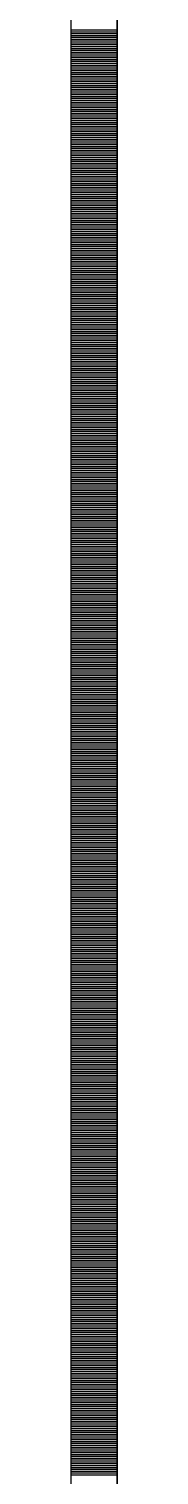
# Model space of a CAD drawing. Header units: millimetres. Extents: x -231292 to 573618, y -153144 to 564035.
# Drawn here: x 8548 to 8573, y 231827 to 232609 of the extents above; entities that cross this region are included whole.
import ezdxf

# ---------------------------------------------------------------- set-up
doc = ezdxf.new("R2010")
doc.units = ezdxf.units.MM
doc.layers.add('АР_Тонкая', color=250, linetype='Continuous', lineweight=5)
doc.layers.add('АР_Штриховка', color=250, linetype='Continuous', lineweight=0)

msp = doc.modelspace()

# ---------------------------------------------------------------- linework, layer by layer
at = {"layer": 'АР_Тонкая', "color": 18, "linetype": 'Continuous', "lineweight": 25, "true_color": 0x000000}
for p, q in [((8548.243, 263866.253), (8548.243, 187666.253)), ((8573.243, 263866.253), (8573.243, 187666.253)), ((8573.243, 187666.253), (8573.243, 263866.253))]:
    msp.add_line(p, q, dxfattribs=at)
at = {"layer": 'АР_Штриховка', "color": 18, "linetype": 'Continuous', "lineweight": 25, "true_color": 0x000000}
for p, q in [((8548.243, 232608.002), (8573.243, 232608.002)), ((8548.243, 232607.002), (8573.243, 232607.002)), ((8548.243, 232606.002), (8573.243, 232606.002)), ((8548.243, 232605.002), (8573.243, 232605.002)), ((8548.243, 232604.002), (8573.243, 232604.002)), ((8548.243, 232603.002), (8573.243, 232603.002)), ((8548.243, 232602.002), (8573.243, 232602.002)), ((8548.243, 232601.002), (8573.243, 232601.002)), ((8548.243, 232600.002), (8573.243, 232600.002)), ((8548.243, 232599.002), (8573.243, 232599.002)), ((8548.243, 232598.002), (8573.243, 232598.002)), ((8548.243, 232597.002), (8573.243, 232597.002)), ((8548.243, 232596.002), (8573.243, 232596.002)), ((8548.243, 232595.002), (8573.243, 232595.002)), ((8548.243, 232594.002), (8573.243, 232594.002)), ((8548.243, 232593.002), (8573.243, 232593.002)), ((8548.243, 232592.002), (8573.243, 232592.002)), ((8548.243, 232591.002), (8573.243, 232591.002)), ((8548.243, 232590.002), (8573.243, 232590.002)), ((8548.243, 232589.002), (8573.243, 232589.002)), ((8548.243, 232588.002), (8573.243, 232588.002)), ((8548.243, 232587.002), (8573.243, 232587.002)), ((8548.243, 232586.002), (8573.243, 232586.002)), ((8548.243, 232585.002), (8573.243, 232585.002)), ((8548.243, 232584.002), (8573.243, 232584.002)), ((8548.243, 232583.002), (8573.243, 232583.002)), ((8548.243, 232582.002), (8573.243, 232582.002)), ((8548.243, 232581.002), (8573.243, 232581.002)), ((8548.243, 232580.002), (8573.243, 232580.002)), ((8548.243, 232579.002), (8573.243, 232579.002)), ((8548.243, 232578.002), (8573.243, 232578.002)), ((8548.243, 232577.002), (8573.243, 232577.002)), ((8548.243, 232576.002), (8573.243, 232576.002)), ((8548.243, 232575.002), (8573.243, 232575.002)), ((8548.243, 232574.002), (8573.243, 232574.002)), ((8548.243, 232573.002), (8573.243, 232573.002)), ((8548.243, 232572.002), (8573.243, 232572.002)), ((8548.243, 232571.002), (8573.243, 232571.002)), ((8548.243, 232570.002), (8573.243, 232570.002)), ((8548.243, 232569.002), (8573.243, 232569.002)), ((8548.243, 232568.002), (8573.243, 232568.002)), ((8548.243, 232567.002), (8573.243, 232567.002)), ((8548.243, 232566.002), (8573.243, 232566.002)), ((8548.243, 232565.002), (8573.243, 232565.002)), ((8548.243, 232564.002), (8573.243, 232564.002)), ((8548.243, 232563.002), (8573.243, 232563.002)), ((8548.243, 232562.002), (8573.243, 232562.002)), ((8548.243, 232561.002), (8573.243, 232561.002)), ((8548.243, 232560.002), (8573.243, 232560.002)), ((8548.243, 232559.002), (8573.243, 232559.002)), ((8548.243, 232558.002), (8573.243, 232558.002)), ((8548.243, 232557.002), (8573.243, 232557.002)), ((8548.243, 232556.002), (8573.243, 232556.002)), ((8548.243, 232555.002), (8573.243, 232555.002)), ((8548.243, 232554.002), (8573.243, 232554.002)), ((8548.243, 232553.002), (8573.243, 232553.002)), ((8548.243, 232552.002), (8573.243, 232552.002)), ((8548.243, 232551.002), (8573.243, 232551.002)), ((8548.243, 232550.002), (8573.243, 232550.002)), ((8548.243, 232549.002), (8573.243, 232549.002)), ((8548.243, 232548.002), (8573.243, 232548.002)), ((8548.243, 232547.002), (8573.243, 232547.002)), ((8548.243, 232546.002), (8573.243, 232546.002)), ((8548.243, 232545.002), (8573.243, 232545.002)), ((8548.243, 232544.002), (8573.243, 232544.002)), ((8548.243, 232543.002), (8573.243, 232543.002)), ((8548.243, 232542.002), (8573.243, 232542.002)), ((8548.243, 232541.002), (8573.243, 232541.002)), ((8548.243, 232540.002), (8573.243, 232540.002)), ((8548.243, 232539.002), (8573.243, 232539.002)), ((8548.243, 232538.002), (8573.243, 232538.002)), ((8548.243, 232537.002), (8573.243, 232537.002)), ((8548.243, 232536.002), (8573.243, 232536.002)), ((8548.243, 232535.002), (8573.243, 232535.002)), ((8548.243, 232534.002), (8573.243, 232534.002)), ((8548.243, 232533.002), (8573.243, 232533.002)), ((8548.243, 232532.002), (8573.243, 232532.002)), ((8548.243, 232531.002), (8573.243, 232531.002)), ((8548.243, 232530.002), (8573.243, 232530.002)), ((8548.243, 232529.002), (8573.243, 232529.002)), ((8548.243, 232528.002), (8573.243, 232528.002)), ((8548.243, 232527.002), (8573.243, 232527.002)), ((8548.243, 232526.002), (8573.243, 232526.002)), ((8548.243, 232525.002), (8573.243, 232525.002)), ((8548.243, 232524.002), (8573.243, 232524.002)), ((8548.243, 232523.002), (8573.243, 232523.002)), ((8548.243, 232522.002), (8573.243, 232522.002)), ((8548.243, 232521.002), (8573.243, 232521.002)), ((8548.243, 232520.002), (8573.243, 232520.002)), ((8548.243, 232519.002), (8573.243, 232519.002)), ((8548.243, 232518.002), (8573.243, 232518.002)), ((8548.243, 232517.002), (8573.243, 232517.002)), ((8548.243, 232516.002), (8573.243, 232516.002)), ((8548.243, 232515.002), (8573.243, 232515.002)), ((8548.243, 232514.002), (8573.243, 232514.002)), ((8548.243, 232513.002), (8573.243, 232513.002)), ((8548.243, 232512.002), (8573.243, 232512.002)), ((8548.243, 232511.002), (8573.243, 232511.002)), ((8548.243, 232510.002), (8573.243, 232510.002)), ((8548.243, 232509.002), (8573.243, 232509.002)), ((8548.243, 232508.002), (8573.243, 232508.002)), ((8548.243, 232507.002), (8573.243, 232507.002)), ((8548.243, 232506.002), (8573.243, 232506.002)), ((8548.243, 232505.002), (8573.243, 232505.002)), ((8548.243, 232504.002), (8573.243, 232504.002)), ((8548.243, 232503.002), (8573.243, 232503.002)), ((8548.243, 232502.002), (8573.243, 232502.002)), ((8548.243, 232501.002), (8573.243, 232501.002)), ((8548.243, 232500.002), (8573.243, 232500.002)), ((8548.243, 232499.002), (8573.243, 232499.002)), ((8548.243, 232498.002), (8573.243, 232498.002)), ((8548.243, 232497.002), (8573.243, 232497.002)), ((8548.243, 232496.002), (8573.243, 232496.002)), ((8548.243, 232495.002), (8573.243, 232495.002)), ((8548.243, 232494.002), (8573.243, 232494.002)), ((8548.243, 232493.002), (8573.243, 232493.002)), ((8548.243, 232492.002), (8573.243, 232492.002)), ((8548.243, 232491.002), (8573.243, 232491.002)), ((8548.243, 232490.002), (8573.243, 232490.002)), ((8548.243, 232489.002), (8573.243, 232489.002)), ((8548.243, 232488.002), (8573.243, 232488.002)), ((8548.243, 232487.002), (8573.243, 232487.002)), ((8548.243, 232486.002), (8573.243, 232486.002)), ((8548.243, 232485.002), (8573.243, 232485.002)), ((8548.243, 232484.002), (8573.243, 232484.002)), ((8548.243, 232483.002), (8573.243, 232483.002)), ((8548.243, 232482.002), (8573.243, 232482.002)), ((8548.243, 232481.002), (8573.243, 232481.002)), ((8548.243, 232480.002), (8573.243, 232480.002)), ((8548.243, 232479.002), (8573.243, 232479.002)), ((8548.243, 232478.002), (8573.243, 232478.002)), ((8548.243, 232477.002), (8573.243, 232477.002)), ((8548.243, 232476.002), (8573.243, 232476.002)), ((8548.243, 232475.002), (8573.243, 232475.002)), ((8548.243, 232474.002), (8573.243, 232474.002)), ((8548.243, 232473.002), (8573.243, 232473.002)), ((8548.243, 232472.002), (8573.243, 232472.002)), ((8548.243, 232471.002), (8573.243, 232471.002)), ((8548.243, 232470.002), (8573.243, 232470.002)), ((8548.243, 232469.002), (8573.243, 232469.002)), ((8548.243, 232468.002), (8573.243, 232468.002)), ((8548.243, 232467.002), (8573.243, 232467.002)), ((8548.243, 232466.002), (8573.243, 232466.002)), ((8548.243, 232465.002), (8573.243, 232465.002)), ((8548.243, 232464.002), (8573.243, 232464.002)), ((8548.243, 232463.002), (8573.243, 232463.002)), ((8548.243, 232462.002), (8573.243, 232462.002)), ((8548.243, 232461.002), (8573.243, 232461.002)), ((8548.243, 232460.002), (8573.243, 232460.002)), ((8548.243, 232459.002), (8573.243, 232459.002)), ((8548.243, 232458.002), (8573.243, 232458.002)), ((8548.243, 232457.002), (8573.243, 232457.002)), ((8548.243, 232456.002), (8573.243, 232456.002)), ((8548.243, 232455.002), (8573.243, 232455.002)), ((8548.243, 232454.002), (8573.243, 232454.002)), ((8548.243, 232453.002), (8573.243, 232453.002)), ((8548.243, 232452.002), (8573.243, 232452.002)), ((8548.243, 232451.002), (8573.243, 232451.002)), ((8548.243, 232450.002), (8573.243, 232450.002)), ((8548.243, 232449.002), (8573.243, 232449.002)), ((8548.243, 232448.002), (8573.243, 232448.002)), ((8548.243, 232447.002), (8573.243, 232447.002)), ((8548.243, 232446.002), (8573.243, 232446.002)), ((8548.243, 232445.002), (8573.243, 232445.002)), ((8548.243, 232444.002), (8573.243, 232444.002)), ((8548.243, 232443.002), (8573.243, 232443.002)), ((8548.243, 232442.002), (8573.243, 232442.002)), ((8548.243, 232441.002), (8573.243, 232441.002)), ((8548.243, 232440.002), (8573.243, 232440.002)), ((8548.243, 232439.002), (8573.243, 232439.002)), ((8548.243, 232438.002), (8573.243, 232438.002)), ((8548.243, 232437.002), (8573.243, 232437.002)), ((8548.243, 232436.002), (8573.243, 232436.002)), ((8548.243, 232435.002), (8573.243, 232435.002)), ((8548.243, 232434.002), (8573.243, 232434.002)), ((8548.243, 232433.002), (8573.243, 232433.002)), ((8548.243, 232432.002), (8573.243, 232432.002)), ((8548.243, 232431.002), (8573.243, 232431.002)), ((8548.243, 232430.002), (8573.243, 232430.002)), ((8548.243, 232429.002), (8573.243, 232429.002)), ((8548.243, 232428.002), (8573.243, 232428.002)), ((8548.243, 232427.002), (8573.243, 232427.002)), ((8548.243, 232426.002), (8573.243, 232426.002)), ((8548.243, 232425.002), (8573.243, 232425.002)), ((8548.243, 232424.002), (8573.243, 232424.002)), ((8548.243, 232423.002), (8573.243, 232423.002)), ((8548.243, 232422.002), (8573.243, 232422.002)), ((8548.243, 232421.002), (8573.243, 232421.002)), ((8548.243, 232420.002), (8573.243, 232420.002)), ((8548.243, 232419.002), (8573.243, 232419.002)), ((8548.243, 232418.002), (8573.243, 232418.002)), ((8548.243, 232417.002), (8573.243, 232417.002)), ((8548.243, 232416.002), (8573.243, 232416.002)), ((8548.243, 232415.002), (8573.243, 232415.002)), ((8548.243, 232414.002), (8573.243, 232414.002)), ((8548.243, 232413.002), (8573.243, 232413.002)), ((8548.243, 232412.002), (8573.243, 232412.002)), ((8548.243, 232411.002), (8573.243, 232411.002)), ((8548.243, 232410.002), (8573.243, 232410.002)), ((8548.243, 232409.002), (8573.243, 232409.002)), ((8548.243, 232408.002), (8573.243, 232408.002)), ((8548.243, 232407.002), (8573.243, 232407.002)), ((8548.243, 232406.002), (8573.243, 232406.002)), ((8548.243, 232405.002), (8573.243, 232405.002)), ((8548.243, 232404.002), (8573.243, 232404.002)), ((8548.243, 232403.002), (8573.243, 232403.002)), ((8548.243, 232402.002), (8573.243, 232402.002)), ((8548.243, 232401.002), (8573.243, 232401.002)), ((8548.243, 232400.002), (8573.243, 232400.002)), ((8548.243, 232399.002), (8573.243, 232399.002)), ((8548.243, 232398.002), (8573.243, 232398.002)), ((8548.243, 232397.002), (8573.243, 232397.002)), ((8548.243, 232396.002), (8573.243, 232396.002)), ((8548.243, 232395.002), (8573.243, 232395.002)), ((8548.243, 232394.002), (8573.243, 232394.002)), ((8548.243, 232393.002), (8573.243, 232393.002)), ((8548.243, 232392.002), (8573.243, 232392.002)), ((8548.243, 232391.002), (8573.243, 232391.002)), ((8548.243, 232390.002), (8573.243, 232390.002)), ((8548.243, 232389.002), (8573.243, 232389.002)), ((8548.243, 232388.002), (8573.243, 232388.002)), ((8548.243, 232387.002), (8573.243, 232387.002)), ((8548.243, 232386.002), (8573.243, 232386.002)), ((8548.243, 232385.002), (8573.243, 232385.002)), ((8548.243, 232384.002), (8573.243, 232384.002)), ((8548.243, 232383.002), (8573.243, 232383.002)), ((8548.243, 232382.002), (8573.243, 232382.002)), ((8548.243, 232381.002), (8573.243, 232381.002)), ((8548.243, 232380.002), (8573.243, 232380.002)), ((8548.243, 232379.002), (8573.243, 232379.002)), ((8548.243, 232378.002), (8573.243, 232378.002)), ((8548.243, 232377.002), (8573.243, 232377.002)), ((8548.243, 232376.002), (8573.243, 232376.002)), ((8548.243, 232375.002), (8573.243, 232375.002)), ((8548.243, 232374.002), (8573.243, 232374.002)), ((8548.243, 232373.002), (8573.243, 232373.002)), ((8548.243, 232372.002), (8573.243, 232372.002)), ((8548.243, 232371.002), (8573.243, 232371.002)), ((8548.243, 232370.002), (8573.243, 232370.002)), ((8548.243, 232369.002), (8573.243, 232369.002)), ((8548.243, 232368.002), (8573.243, 232368.002)), ((8548.243, 232367.002), (8573.243, 232367.002)), ((8548.243, 232366.002), (8573.243, 232366.002)), ((8548.243, 232365.002), (8573.243, 232365.002)), ((8548.243, 232364.002), (8573.243, 232364.002)), ((8548.243, 232363.002), (8573.243, 232363.002)), ((8548.243, 232362.002), (8573.243, 232362.002)), ((8548.243, 232361.002), (8573.243, 232361.002)), ((8548.243, 232360.002), (8573.243, 232360.002)), ((8548.243, 232359.002), (8573.243, 232359.002)), ((8548.243, 232358.002), (8573.243, 232358.002)), ((8548.243, 232357.002), (8573.243, 232357.002)), ((8548.243, 232356.002), (8573.243, 232356.002)), ((8548.243, 232355.002), (8573.243, 232355.002)), ((8548.243, 232354.002), (8573.243, 232354.002)), ((8548.243, 232353.002), (8573.243, 232353.002)), ((8548.243, 232352.002), (8573.243, 232352.002)), ((8548.243, 232351.002), (8573.243, 232351.002)), ((8548.243, 232350.002), (8573.243, 232350.002)), ((8548.243, 232349.002), (8573.243, 232349.002)), ((8548.243, 232348.002), (8573.243, 232348.002)), ((8548.243, 232347.002), (8573.243, 232347.002)), ((8548.243, 232346.002), (8573.243, 232346.002)), ((8548.243, 232345.002), (8573.243, 232345.002)), ((8548.243, 232344.002), (8573.243, 232344.002)), ((8548.243, 232343.002), (8573.243, 232343.002)), ((8548.243, 232342.002), (8573.243, 232342.002)), ((8548.243, 232341.002), (8573.243, 232341.002)), ((8548.243, 232340.002), (8573.243, 232340.002)), ((8548.243, 232339.002), (8573.243, 232339.002)), ((8548.243, 232338.002), (8573.243, 232338.002)), ((8548.243, 232337.002), (8573.243, 232337.002)), ((8548.243, 232336.002), (8573.243, 232336.002)), ((8548.243, 232335.002), (8573.243, 232335.002)), ((8548.243, 232334.002), (8573.243, 232334.002)), ((8548.243, 232333.002), (8573.243, 232333.002)), ((8548.243, 232332.002), (8573.243, 232332.002)), ((8548.243, 232331.002), (8573.243, 232331.002)), ((8548.243, 232330.002), (8573.243, 232330.002)), ((8548.243, 232329.002), (8573.243, 232329.002)), ((8548.243, 232328.002), (8573.243, 232328.002)), ((8548.243, 232327.002), (8573.243, 232327.002)), ((8548.243, 232326.002), (8573.243, 232326.002)), ((8548.243, 232325.002), (8573.243, 232325.002)), ((8548.243, 232324.002), (8573.243, 232324.002)), ((8548.243, 232323.002), (8573.243, 232323.002)), ((8548.243, 232322.002), (8573.243, 232322.002)), ((8548.243, 232321.002), (8573.243, 232321.002)), ((8548.243, 232320.002), (8573.243, 232320.002)), ((8548.243, 232319.002), (8573.243, 232319.002)), ((8548.243, 232318.002), (8573.243, 232318.002)), ((8548.243, 232317.002), (8573.243, 232317.002)), ((8548.243, 232316.002), (8573.243, 232316.002)), ((8548.243, 232315.002), (8573.243, 232315.002)), ((8548.243, 232314.002), (8573.243, 232314.002)), ((8548.243, 232313.002), (8573.243, 232313.002)), ((8548.243, 232312.002), (8573.243, 232312.002)), ((8548.243, 232311.002), (8573.243, 232311.002)), ((8548.243, 232310.002), (8573.243, 232310.002)), ((8548.243, 232309.002), (8573.243, 232309.002)), ((8548.243, 232308.002), (8573.243, 232308.002)), ((8548.243, 232307.002), (8573.243, 232307.002)), ((8548.243, 232306.002), (8573.243, 232306.002)), ((8548.243, 232305.002), (8573.243, 232305.002)), ((8548.243, 232304.002), (8573.243, 232304.002)), ((8548.243, 232303.002), (8573.243, 232303.002)), ((8548.243, 232302.002), (8573.243, 232302.002)), ((8548.243, 232301.002), (8573.243, 232301.002)), ((8548.243, 232300.002), (8573.243, 232300.002)), ((8548.243, 232299.002), (8573.243, 232299.002)), ((8548.243, 232298.002), (8573.243, 232298.002)), ((8548.243, 232297.002), (8573.243, 232297.002)), ((8548.243, 232296.002), (8573.243, 232296.002)), ((8548.243, 232295.002), (8573.243, 232295.002)), ((8548.243, 232294.002), (8573.243, 232294.002)), ((8548.243, 232293.002), (8573.243, 232293.002)), ((8548.243, 232292.002), (8573.243, 232292.002)), ((8548.243, 232291.002), (8573.243, 232291.002)), ((8548.243, 232290.002), (8573.243, 232290.002)), ((8548.243, 232289.002), (8573.243, 232289.002)), ((8548.243, 232288.002), (8573.243, 232288.002)), ((8548.243, 232287.002), (8573.243, 232287.002)), ((8548.243, 232286.002), (8573.243, 232286.002)), ((8548.243, 232285.002), (8573.243, 232285.002)), ((8548.243, 232284.002), (8573.243, 232284.002)), ((8548.243, 232283.002), (8573.243, 232283.002)), ((8548.243, 232282.002), (8573.243, 232282.002)), ((8548.243, 232281.002), (8573.243, 232281.002)), ((8548.243, 232280.002), (8573.243, 232280.002)), ((8548.243, 232279.002), (8573.243, 232279.002)), ((8548.243, 232278.002), (8573.243, 232278.002)), ((8548.243, 232277.002), (8573.243, 232277.002)), ((8548.243, 232276.002), (8573.243, 232276.002)), ((8548.243, 232275.002), (8573.243, 232275.002)), ((8548.243, 232274.002), (8573.243, 232274.002)), ((8548.243, 232273.002), (8573.243, 232273.002)), ((8548.243, 232272.002), (8573.243, 232272.002)), ((8548.243, 232271.002), (8573.243, 232271.002)), ((8548.243, 232270.002), (8573.243, 232270.002)), ((8548.243, 232269.002), (8573.243, 232269.002)), ((8548.243, 232268.002), (8573.243, 232268.002)), ((8548.243, 232267.002), (8573.243, 232267.002)), ((8548.243, 232266.002), (8573.243, 232266.002)), ((8548.243, 232265.002), (8573.243, 232265.002)), ((8548.243, 232264.002), (8573.243, 232264.002)), ((8548.243, 232263.002), (8573.243, 232263.002)), ((8548.243, 232262.002), (8573.243, 232262.002)), ((8548.243, 232261.002), (8573.243, 232261.002)), ((8548.243, 232260.002), (8573.243, 232260.002)), ((8548.243, 232259.002), (8573.243, 232259.002)), ((8548.243, 232258.002), (8573.243, 232258.002)), ((8548.243, 232257.002), (8573.243, 232257.002)), ((8548.243, 232256.002), (8573.243, 232256.002)), ((8548.243, 232255.002), (8573.243, 232255.002)), ((8548.243, 232254.002), (8573.243, 232254.002)), ((8548.243, 232253.002), (8573.243, 232253.002)), ((8548.243, 232252.002), (8573.243, 232252.002)), ((8548.243, 232251.002), (8573.243, 232251.002)), ((8548.243, 232250.002), (8573.243, 232250.002)), ((8548.243, 232249.002), (8573.243, 232249.002)), ((8548.243, 232248.002), (8573.243, 232248.002)), ((8548.243, 232247.002), (8573.243, 232247.002)), ((8548.243, 232246.002), (8573.243, 232246.002)), ((8548.243, 232245.002), (8573.243, 232245.002)), ((8548.243, 232244.002), (8573.243, 232244.002)), ((8548.243, 232243.002), (8573.243, 232243.002)), ((8548.243, 232242.002), (8573.243, 232242.002)), ((8548.243, 232241.002), (8573.243, 232241.002)), ((8548.243, 232240.002), (8573.243, 232240.002)), ((8548.243, 232239.002), (8573.243, 232239.002)), ((8548.243, 232238.002), (8573.243, 232238.002)), ((8548.243, 232237.002), (8573.243, 232237.002)), ((8548.243, 232236.002), (8573.243, 232236.002)), ((8548.243, 232235.002), (8573.243, 232235.002)), ((8548.243, 232234.002), (8573.243, 232234.002)), ((8548.243, 232233.002), (8573.243, 232233.002)), ((8548.243, 232232.002), (8573.243, 232232.002)), ((8548.243, 232231.002), (8573.243, 232231.002)), ((8548.243, 232230.002), (8573.243, 232230.002)), ((8548.243, 232229.002), (8573.243, 232229.002)), ((8548.243, 232228.002), (8573.243, 232228.002)), ((8548.243, 232227.002), (8573.243, 232227.002)), ((8548.243, 232226.002), (8573.243, 232226.002)), ((8548.243, 232225.002), (8573.243, 232225.002)), ((8548.243, 232224.002), (8573.243, 232224.002)), ((8548.243, 232223.002), (8573.243, 232223.002)), ((8548.243, 232222.002), (8573.243, 232222.002)), ((8548.243, 232221.002), (8573.243, 232221.002)), ((8548.243, 232220.002), (8573.243, 232220.002)), ((8548.243, 232219.002), (8573.243, 232219.002)), ((8548.243, 232218.002), (8573.243, 232218.002)), ((8548.243, 232217.002), (8573.243, 232217.002)), ((8548.243, 232216.002), (8573.243, 232216.002)), ((8548.243, 232215.002), (8573.243, 232215.002)), ((8548.243, 232214.002), (8573.243, 232214.002)), ((8548.243, 232213.002), (8573.243, 232213.002)), ((8548.243, 232212.002), (8573.243, 232212.002)), ((8548.243, 232211.002), (8573.243, 232211.002)), ((8548.243, 232210.002), (8573.243, 232210.002)), ((8548.243, 232209.002), (8573.243, 232209.002)), ((8548.243, 232208.002), (8573.243, 232208.002)), ((8548.243, 232207.002), (8573.243, 232207.002)), ((8548.243, 232206.002), (8573.243, 232206.002)), ((8548.243, 232205.002), (8573.243, 232205.002)), ((8548.243, 232204.002), (8573.243, 232204.002)), ((8548.243, 232203.002), (8573.243, 232203.002)), ((8548.243, 232202.002), (8573.243, 232202.002)), ((8548.243, 232201.002), (8573.243, 232201.002)), ((8548.243, 232200.002), (8573.243, 232200.002)), ((8548.243, 232199.002), (8573.243, 232199.002)), ((8548.243, 232198.002), (8573.243, 232198.002)), ((8548.243, 232197.002), (8573.243, 232197.002)), ((8548.243, 232196.002), (8573.243, 232196.002)), ((8548.243, 232195.002), (8573.243, 232195.002)), ((8548.243, 232194.002), (8573.243, 232194.002)), ((8548.243, 232193.002), (8573.243, 232193.002)), ((8548.243, 232192.002), (8573.243, 232192.002)), ((8548.243, 232191.002), (8573.243, 232191.002)), ((8548.243, 232190.002), (8573.243, 232190.002)), ((8548.243, 232189.002), (8573.243, 232189.002)), ((8548.243, 232188.002), (8573.243, 232188.002)), ((8548.243, 232187.002), (8573.243, 232187.002)), ((8548.243, 232186.002), (8573.243, 232186.002)), ((8548.243, 232185.002), (8573.243, 232185.002)), ((8548.243, 232184.002), (8573.243, 232184.002)), ((8548.243, 232183.002), (8573.243, 232183.002)), ((8548.243, 232182.002), (8573.243, 232182.002)), ((8548.243, 232181.002), (8573.243, 232181.002)), ((8548.243, 232180.002), (8573.243, 232180.002)), ((8548.243, 232179.002), (8573.243, 232179.002)), ((8548.243, 232178.002), (8573.243, 232178.002)), ((8548.243, 232177.002), (8573.243, 232177.002)), ((8548.243, 232176.002), (8573.243, 232176.002)), ((8548.243, 232175.002), (8573.243, 232175.002)), ((8548.243, 232174.002), (8573.243, 232174.002)), ((8548.243, 232173.002), (8573.243, 232173.002)), ((8548.243, 232172.002), (8573.243, 232172.002)), ((8548.243, 232171.002), (8573.243, 232171.002)), ((8548.243, 232170.002), (8573.243, 232170.002)), ((8548.243, 232169.002), (8573.243, 232169.002)), ((8548.243, 232168.002), (8573.243, 232168.002)), ((8548.243, 232167.002), (8573.243, 232167.002)), ((8548.243, 232166.002), (8573.243, 232166.002)), ((8548.243, 232165.002), (8573.243, 232165.002)), ((8548.243, 232164.002), (8573.243, 232164.002)), ((8548.243, 232163.002), (8573.243, 232163.002)), ((8548.243, 232162.002), (8573.243, 232162.002)), ((8548.243, 232161.002), (8573.243, 232161.002)), ((8548.243, 232160.002), (8573.243, 232160.002)), ((8548.243, 232159.002), (8573.243, 232159.002)), ((8548.243, 232158.002), (8573.243, 232158.002)), ((8548.243, 232157.002), (8573.243, 232157.002)), ((8548.243, 232156.002), (8573.243, 232156.002)), ((8548.243, 232155.002), (8573.243, 232155.002)), ((8548.243, 232154.002), (8573.243, 232154.002)), ((8548.243, 232153.002), (8573.243, 232153.002)), ((8548.243, 232152.002), (8573.243, 232152.002)), ((8548.243, 232151.002), (8573.243, 232151.002)), ((8548.243, 232150.002), (8573.243, 232150.002)), ((8548.243, 232149.002), (8573.243, 232149.002)), ((8548.243, 232148.002), (8573.243, 232148.002)), ((8548.243, 232147.002), (8573.243, 232147.002)), ((8548.243, 232146.002), (8573.243, 232146.002)), ((8548.243, 232145.002), (8573.243, 232145.002)), ((8548.243, 232144.002), (8573.243, 232144.002)), ((8548.243, 232143.002), (8573.243, 232143.002)), ((8548.243, 232142.002), (8573.243, 232142.002)), ((8548.243, 232141.002), (8573.243, 232141.002)), ((8548.243, 232140.002), (8573.243, 232140.002)), ((8548.243, 232139.002), (8573.243, 232139.002)), ((8548.243, 232138.002), (8573.243, 232138.002)), ((8548.243, 232137.002), (8573.243, 232137.002)), ((8548.243, 232136.002), (8573.243, 232136.002)), ((8548.243, 232135.002), (8573.243, 232135.002)), ((8548.243, 232134.002), (8573.243, 232134.002)), ((8548.243, 232133.002), (8573.243, 232133.002)), ((8548.243, 232132.002), (8573.243, 232132.002)), ((8548.243, 232131.002), (8573.243, 232131.002)), ((8548.243, 232130.002), (8573.243, 232130.002)), ((8548.243, 232129.002), (8573.243, 232129.002)), ((8548.243, 232128.002), (8573.243, 232128.002)), ((8548.243, 232127.002), (8573.243, 232127.002)), ((8548.243, 232126.002), (8573.243, 232126.002)), ((8548.243, 232125.002), (8573.243, 232125.002)), ((8548.243, 232124.002), (8573.243, 232124.002)), ((8548.243, 232123.002), (8573.243, 232123.002)), ((8548.243, 232122.002), (8573.243, 232122.002)), ((8548.243, 232121.002), (8573.243, 232121.002)), ((8548.243, 232120.002), (8573.243, 232120.002)), ((8548.243, 232119.002), (8573.243, 232119.002)), ((8548.243, 232118.002), (8573.243, 232118.002)), ((8548.243, 232117.002), (8573.243, 232117.002)), ((8548.243, 232116.002), (8573.243, 232116.002)), ((8548.243, 232115.002), (8573.243, 232115.002)), ((8548.243, 232114.002), (8573.243, 232114.002)), ((8548.243, 232113.002), (8573.243, 232113.002)), ((8548.243, 232112.002), (8573.243, 232112.002)), ((8548.243, 232111.002), (8573.243, 232111.002)), ((8548.243, 232110.002), (8573.243, 232110.002)), ((8548.243, 232109.002), (8573.243, 232109.002)), ((8548.243, 232108.002), (8573.243, 232108.002)), ((8548.243, 232107.002), (8573.243, 232107.002)), ((8548.243, 232106.002), (8573.243, 232106.002)), ((8548.243, 232105.002), (8573.243, 232105.002)), ((8548.243, 232104.002), (8573.243, 232104.002)), ((8548.243, 232103.002), (8573.243, 232103.002)), ((8548.243, 232102.002), (8573.243, 232102.002)), ((8548.243, 232101.002), (8573.243, 232101.002)), ((8548.243, 232100.002), (8573.243, 232100.002)), ((8548.243, 232099.002), (8573.243, 232099.002)), ((8548.243, 232098.002), (8573.243, 232098.002)), ((8548.243, 232097.002), (8573.243, 232097.002)), ((8548.243, 232096.002), (8573.243, 232096.002)), ((8548.243, 232095.002), (8573.243, 232095.002)), ((8548.243, 232094.002), (8573.243, 232094.002)), ((8548.243, 232093.002), (8573.243, 232093.002)), ((8548.243, 232092.002), (8573.243, 232092.002)), ((8548.243, 232091.002), (8573.243, 232091.002)), ((8548.243, 232090.002), (8573.243, 232090.002)), ((8548.243, 232089.002), (8573.243, 232089.002)), ((8548.243, 232088.002), (8573.243, 232088.002)), ((8548.243, 232087.002), (8573.243, 232087.002)), ((8548.243, 232086.002), (8573.243, 232086.002)), ((8548.243, 232085.002), (8573.243, 232085.002)), ((8548.243, 232084.002), (8573.243, 232084.002)), ((8548.243, 232083.002), (8573.243, 232083.002)), ((8548.243, 232082.002), (8573.243, 232082.002)), ((8548.243, 232081.002), (8573.243, 232081.002)), ((8548.243, 232080.002), (8573.243, 232080.002)), ((8548.243, 232079.002), (8573.243, 232079.002)), ((8548.243, 232078.002), (8573.243, 232078.002)), ((8548.243, 232077.002), (8573.243, 232077.002)), ((8548.243, 232076.002), (8573.243, 232076.002)), ((8548.243, 232075.002), (8573.243, 232075.002)), ((8548.243, 232074.002), (8573.243, 232074.002)), ((8548.243, 232073.002), (8573.243, 232073.002)), ((8548.243, 232072.002), (8573.243, 232072.002)), ((8548.243, 232071.002), (8573.243, 232071.002)), ((8548.243, 232070.002), (8573.243, 232070.002)), ((8548.243, 232069.002), (8573.243, 232069.002)), ((8548.243, 232068.002), (8573.243, 232068.002)), ((8548.243, 232067.002), (8573.243, 232067.002)), ((8548.243, 232066.002), (8573.243, 232066.002)), ((8548.243, 232065.002), (8573.243, 232065.002)), ((8548.243, 232064.002), (8573.243, 232064.002)), ((8548.243, 232063.002), (8573.243, 232063.002)), ((8548.243, 232062.002), (8573.243, 232062.002)), ((8548.243, 232061.002), (8573.243, 232061.002)), ((8548.243, 232060.002), (8573.243, 232060.002)), ((8548.243, 232059.002), (8573.243, 232059.002)), ((8548.243, 232058.002), (8573.243, 232058.002)), ((8548.243, 232057.002), (8573.243, 232057.002)), ((8548.243, 232056.002), (8573.243, 232056.002)), ((8548.243, 232055.002), (8573.243, 232055.002)), ((8548.243, 232054.002), (8573.243, 232054.002)), ((8548.243, 232053.002), (8573.243, 232053.002)), ((8548.243, 232052.002), (8573.243, 232052.002)), ((8548.243, 232051.002), (8573.243, 232051.002)), ((8548.243, 232050.002), (8573.243, 232050.002)), ((8548.243, 232049.002), (8573.243, 232049.002)), ((8548.243, 232048.002), (8573.243, 232048.002)), ((8548.243, 232047.002), (8573.243, 232047.002)), ((8548.243, 232046.002), (8573.243, 232046.002)), ((8548.243, 232045.002), (8573.243, 232045.002)), ((8548.243, 232044.002), (8573.243, 232044.002)), ((8548.243, 232043.002), (8573.243, 232043.002)), ((8548.243, 232042.002), (8573.243, 232042.002)), ((8548.243, 232041.002), (8573.243, 232041.002)), ((8548.243, 232040.002), (8573.243, 232040.002)), ((8548.243, 232039.002), (8573.243, 232039.002)), ((8548.243, 232038.002), (8573.243, 232038.002)), ((8548.243, 232037.002), (8573.243, 232037.002)), ((8548.243, 232036.002), (8573.243, 232036.002)), ((8548.243, 232035.002), (8573.243, 232035.002)), ((8548.243, 232034.002), (8573.243, 232034.002)), ((8548.243, 232033.002), (8573.243, 232033.002)), ((8548.243, 232032.002), (8573.243, 232032.002)), ((8548.243, 232031.002), (8573.243, 232031.002)), ((8548.243, 232030.002), (8573.243, 232030.002)), ((8548.243, 232029.002), (8573.243, 232029.002)), ((8548.243, 232028.002), (8573.243, 232028.002)), ((8548.243, 232027.002), (8573.243, 232027.002)), ((8548.243, 232026.002), (8573.243, 232026.002)), ((8548.243, 232025.002), (8573.243, 232025.002)), ((8548.243, 232024.002), (8573.243, 232024.002)), ((8548.243, 232023.002), (8573.243, 232023.002)), ((8548.243, 232022.002), (8573.243, 232022.002)), ((8548.243, 232021.002), (8573.243, 232021.002)), ((8548.243, 232020.002), (8573.243, 232020.002)), ((8548.243, 232019.002), (8573.243, 232019.002)), ((8548.243, 232018.002), (8573.243, 232018.002)), ((8548.243, 232017.002), (8573.243, 232017.002)), ((8548.243, 232016.002), (8573.243, 232016.002)), ((8548.243, 232015.002), (8573.243, 232015.002)), ((8548.243, 232014.002), (8573.243, 232014.002)), ((8548.243, 232013.002), (8573.243, 232013.002)), ((8548.243, 232012.002), (8573.243, 232012.002)), ((8548.243, 232011.002), (8573.243, 232011.002)), ((8548.243, 232010.002), (8573.243, 232010.002)), ((8548.243, 232009.002), (8573.243, 232009.002)), ((8548.243, 232008.002), (8573.243, 232008.002)), ((8548.243, 232007.002), (8573.243, 232007.002)), ((8548.243, 232006.002), (8573.243, 232006.002)), ((8548.243, 232005.002), (8573.243, 232005.002)), ((8548.243, 232004.002), (8573.243, 232004.002)), ((8548.243, 232003.002), (8573.243, 232003.002)), ((8548.243, 232002.002), (8573.243, 232002.002)), ((8548.243, 232001.002), (8573.243, 232001.002)), ((8548.243, 232000.002), (8573.243, 232000.002)), ((8548.243, 231999.002), (8573.243, 231999.002)), ((8548.243, 231998.002), (8573.243, 231998.002)), ((8548.243, 231997.002), (8573.243, 231997.002)), ((8548.243, 231996.002), (8573.243, 231996.002)), ((8548.243, 231995.002), (8573.243, 231995.002)), ((8548.243, 231994.002), (8573.243, 231994.002)), ((8548.243, 231993.002), (8573.243, 231993.002)), ((8548.243, 231992.002), (8573.243, 231992.002)), ((8548.243, 231991.002), (8573.243, 231991.002)), ((8548.243, 231990.002), (8573.243, 231990.002)), ((8548.243, 231989.002), (8573.243, 231989.002)), ((8548.243, 231988.002), (8573.243, 231988.002)), ((8548.243, 231987.002), (8573.243, 231987.002)), ((8548.243, 231986.002), (8573.243, 231986.002)), ((8548.243, 231985.002), (8573.243, 231985.002)), ((8548.243, 231984.002), (8573.243, 231984.002)), ((8548.243, 231983.002), (8573.243, 231983.002)), ((8548.243, 231982.002), (8573.243, 231982.002)), ((8548.243, 231981.002), (8573.243, 231981.002)), ((8548.243, 231980.002), (8573.243, 231980.002)), ((8548.243, 231979.002), (8573.243, 231979.002)), ((8548.243, 231978.002), (8573.243, 231978.002)), ((8548.243, 231977.002), (8573.243, 231977.002)), ((8548.243, 231976.002), (8573.243, 231976.002)), ((8548.243, 231975.002), (8573.243, 231975.002)), ((8548.243, 231974.002), (8573.243, 231974.002)), ((8548.243, 231973.002), (8573.243, 231973.002)), ((8548.243, 231972.002), (8573.243, 231972.002)), ((8548.243, 231971.002), (8573.243, 231971.002)), ((8548.243, 231970.002), (8573.243, 231970.002)), ((8548.243, 231969.002), (8573.243, 231969.002)), ((8548.243, 231968.002), (8573.243, 231968.002)), ((8548.243, 231967.002), (8573.243, 231967.002)), ((8548.243, 231966.002), (8573.243, 231966.002)), ((8548.243, 231965.002), (8573.243, 231965.002)), ((8548.243, 231964.002), (8573.243, 231964.002)), ((8548.243, 231963.002), (8573.243, 231963.002)), ((8548.243, 231962.002), (8573.243, 231962.002)), ((8548.243, 231961.002), (8573.243, 231961.002)), ((8548.243, 231960.002), (8573.243, 231960.002)), ((8548.243, 231959.002), (8573.243, 231959.002)), ((8548.243, 231958.002), (8573.243, 231958.002)), ((8548.243, 231957.002), (8573.243, 231957.002)), ((8548.243, 231956.002), (8573.243, 231956.002)), ((8548.243, 231955.002), (8573.243, 231955.002)), ((8548.243, 231954.002), (8573.243, 231954.002)), ((8548.243, 231953.002), (8573.243, 231953.002)), ((8548.243, 231952.002), (8573.243, 231952.002)), ((8548.243, 231951.002), (8573.243, 231951.002)), ((8548.243, 231950.002), (8573.243, 231950.002)), ((8548.243, 231949.002), (8573.243, 231949.002)), ((8548.243, 231948.002), (8573.243, 231948.002)), ((8548.243, 231947.002), (8573.243, 231947.002)), ((8548.243, 231946.002), (8573.243, 231946.002)), ((8548.243, 231945.002), (8573.243, 231945.002)), ((8548.243, 231944.002), (8573.243, 231944.002)), ((8548.243, 231943.002), (8573.243, 231943.002)), ((8548.243, 231942.002), (8573.243, 231942.002)), ((8548.243, 231941.002), (8573.243, 231941.002)), ((8548.243, 231940.002), (8573.243, 231940.002)), ((8548.243, 231939.002), (8573.243, 231939.002)), ((8548.243, 231938.002), (8573.243, 231938.002)), ((8548.243, 231937.002), (8573.243, 231937.002)), ((8548.243, 231936.002), (8573.243, 231936.002)), ((8548.243, 231935.002), (8573.243, 231935.002)), ((8548.243, 231934.002), (8573.243, 231934.002)), ((8548.243, 231933.002), (8573.243, 231933.002)), ((8548.243, 231932.002), (8573.243, 231932.002)), ((8548.243, 231931.002), (8573.243, 231931.002)), ((8548.243, 231930.002), (8573.243, 231930.002)), ((8548.243, 231929.002), (8573.243, 231929.002)), ((8548.243, 231928.002), (8573.243, 231928.002)), ((8548.243, 231927.002), (8573.243, 231927.002)), ((8548.243, 231926.002), (8573.243, 231926.002)), ((8548.243, 231925.002), (8573.243, 231925.002)), ((8548.243, 231924.002), (8573.243, 231924.002)), ((8548.243, 231923.002), (8573.243, 231923.002)), ((8548.243, 231922.002), (8573.243, 231922.002)), ((8548.243, 231921.002), (8573.243, 231921.002)), ((8548.243, 231920.002), (8573.243, 231920.002)), ((8548.243, 231919.002), (8573.243, 231919.002)), ((8548.243, 231918.002), (8573.243, 231918.002)), ((8548.243, 231917.002), (8573.243, 231917.002)), ((8548.243, 231916.002), (8573.243, 231916.002)), ((8548.243, 231915.002), (8573.243, 231915.002)), ((8548.243, 231914.002), (8573.243, 231914.002)), ((8548.243, 231913.002), (8573.243, 231913.002)), ((8548.243, 231912.002), (8573.243, 231912.002)), ((8548.243, 231911.002), (8573.243, 231911.002)), ((8548.243, 231910.002), (8573.243, 231910.002)), ((8548.243, 231909.002), (8573.243, 231909.002)), ((8548.243, 231908.002), (8573.243, 231908.002)), ((8548.243, 231907.002), (8573.243, 231907.002)), ((8548.243, 231906.002), (8573.243, 231906.002)), ((8548.243, 231905.002), (8573.243, 231905.002)), ((8548.243, 231904.002), (8573.243, 231904.002)), ((8548.243, 231903.002), (8573.243, 231903.002)), ((8548.243, 231902.002), (8573.243, 231902.002)), ((8548.243, 231901.002), (8573.243, 231901.002)), ((8548.243, 231900.002), (8573.243, 231900.002)), ((8548.243, 231899.002), (8573.243, 231899.002)), ((8548.243, 231898.002), (8573.243, 231898.002)), ((8548.243, 231897.002), (8573.243, 231897.002)), ((8548.243, 231896.002), (8573.243, 231896.002)), ((8548.243, 231895.002), (8573.243, 231895.002)), ((8548.243, 231894.002), (8573.243, 231894.002)), ((8548.243, 231893.002), (8573.243, 231893.002)), ((8548.243, 231892.002), (8573.243, 231892.002)), ((8548.243, 231891.002), (8573.243, 231891.002)), ((8548.243, 231890.002), (8573.243, 231890.002)), ((8548.243, 231889.002), (8573.243, 231889.002)), ((8548.243, 231888.002), (8573.243, 231888.002)), ((8548.243, 231887.002), (8573.243, 231887.002)), ((8548.243, 231886.002), (8573.243, 231886.002)), ((8548.243, 231885.002), (8573.243, 231885.002)), ((8548.243, 231884.002), (8573.243, 231884.002)), ((8548.243, 231883.002), (8573.243, 231883.002)), ((8548.243, 231882.002), (8573.243, 231882.002)), ((8548.243, 231881.002), (8573.243, 231881.002)), ((8548.243, 231880.002), (8573.243, 231880.002)), ((8548.243, 231879.002), (8573.243, 231879.002)), ((8548.243, 231878.002), (8573.243, 231878.002)), ((8548.243, 231877.002), (8573.243, 231877.002)), ((8548.243, 231876.002), (8573.243, 231876.002)), ((8548.243, 231875.002), (8573.243, 231875.002)), ((8548.243, 231874.002), (8573.243, 231874.002)), ((8548.243, 231873.002), (8573.243, 231873.002)), ((8548.243, 231872.002), (8573.243, 231872.002)), ((8548.243, 231871.002), (8573.243, 231871.002)), ((8548.243, 231870.002), (8573.243, 231870.002)), ((8548.243, 231869.002), (8573.243, 231869.002)), ((8548.243, 231868.002), (8573.243, 231868.002)), ((8548.243, 231867.002), (8573.243, 231867.002)), ((8548.243, 231866.002), (8573.243, 231866.002)), ((8548.243, 231865.002), (8573.243, 231865.002)), ((8548.243, 231864.002), (8573.243, 231864.002)), ((8548.243, 231863.002), (8573.243, 231863.002)), ((8548.243, 231862.002), (8573.243, 231862.002)), ((8548.243, 231861.002), (8573.243, 231861.002)), ((8548.243, 231860.002), (8573.243, 231860.002)), ((8548.243, 231859.002), (8573.243, 231859.002)), ((8548.243, 231858.002), (8573.243, 231858.002)), ((8548.243, 231857.002), (8573.243, 231857.002)), ((8548.243, 231856.002), (8573.243, 231856.002)), ((8548.243, 231855.002), (8573.243, 231855.002)), ((8548.243, 231854.002), (8573.243, 231854.002)), ((8548.243, 231853.002), (8573.243, 231853.002)), ((8548.243, 231852.002), (8573.243, 231852.002)), ((8548.243, 231851.002), (8573.243, 231851.002)), ((8548.243, 231850.002), (8573.243, 231850.002)), ((8548.243, 231849.002), (8573.243, 231849.002)), ((8548.243, 231848.002), (8573.243, 231848.002)), ((8548.243, 231847.002), (8573.243, 231847.002)), ((8548.243, 231846.002), (8573.243, 231846.002)), ((8548.243, 231845.002), (8573.243, 231845.002)), ((8548.243, 231844.002), (8573.243, 231844.002)), ((8548.243, 231843.002), (8573.243, 231843.002)), ((8548.243, 231842.002), (8573.243, 231842.002)), ((8548.243, 231841.002), (8573.243, 231841.002)), ((8548.243, 231840.002), (8573.243, 231840.002)), ((8548.243, 231839.002), (8573.243, 231839.002)), ((8548.243, 231838.002), (8573.243, 231838.002)), ((8548.243, 231837.002), (8573.243, 231837.002)), ((8548.243, 231836.002), (8573.243, 231836.002)), ((8548.243, 231835.002), (8573.243, 231835.002)), ((8548.243, 231834.002), (8573.243, 231834.002)), ((8548.243, 231833.002), (8573.243, 231833.002)), ((8548.243, 231832.002), (8573.243, 231832.002)), ((8548.243, 231831.002), (8573.243, 231831.002)), ((8548.243, 231830.002), (8573.243, 231830.002)), ((8548.243, 231829.002), (8573.243, 231829.002)), ((8548.243, 231828.002), (8573.243, 231828.002)), ((8548.243, 231827.002), (8573.243, 231827.002))]:
    msp.add_line(p, q, dxfattribs=at)

doc.saveas('drawing.dxf')
